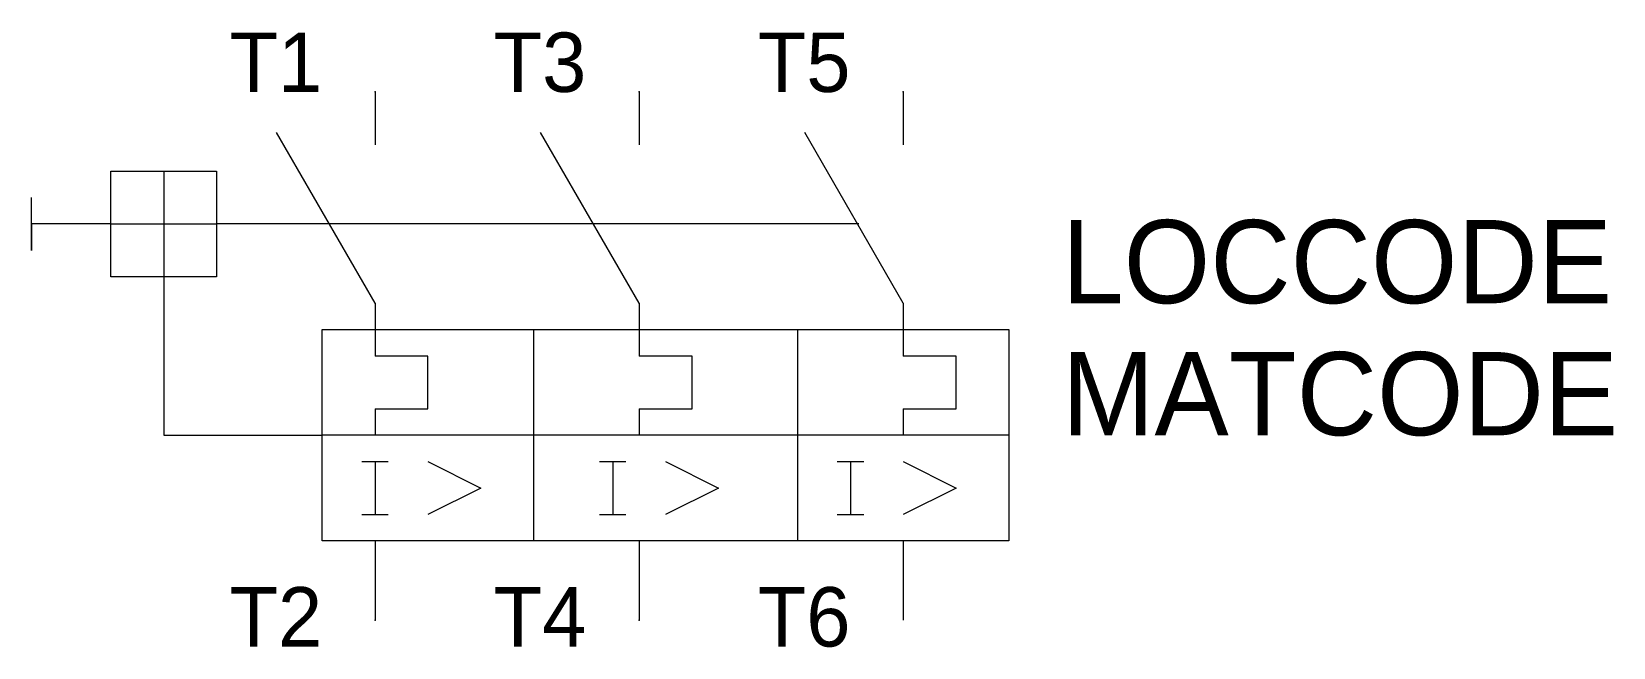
# Model space of a CAD drawing. Extents: x -13 to 46.9, y -16 to 7.3.
import ezdxf
from ezdxf.enums import TextEntityAlignment as Align

# ---------------------------------------------------------------- set-up
doc = ezdxf.new("R2010")
doc.units = 0
doc.linetypes.add('DASHED', pattern=[0])
doc.layers.get('0').update_dxf_attribs({"linetype": 'CONTINUOUS'})
for name, color, linetype in [('A', 7, 'CONTINUOUS'), ('C', 6, 'CONTINUOUS'), ('T2', 1, 'CONTINUOUS')]:
    doc.layers.add(name, color=color, linetype=linetype)

msp = doc.modelspace()

# ---------------------------------------------------------------- linework, layer by layer
at = {"color": 0}
for p, q in [((0, 5), (0, 3)), ((10, 5), (10, 3)), ((20, 5), (20, 3)), ((0, -3), (-3.732, 3.464)), ((10, -3), (6.268, 3.464)), ((20, -3), (16.268, 3.464)), ((0, -3), (0, -5)), ((10, -3), (10, -5)), ((20, -3), (20, -5))]:
    msp.add_line(p, q, dxfattribs=at)
at = {"color": 0, "linetype": 'CONTINUOUS'}
for p, q in [((-10, 2), (-6, 2)), ((-10, -2), (-10, 2)), ((-8, 2), (-8, -2)), ((-6, 2), (-6, -2)), ((-10, 0), (-6, 0)), ((-6, -2), (-10, -2)), ((-2, -4), (24, -4)), ((-2, -8), (-2, -4)), ((6, -4), (6, -8)), ((16, -4), (16, -8)), ((24, -4), (24, -8)), ((2, -5), (0, -5)), ((2, -7), (2, -5)), ((12, -5), (10, -5)), ((12, -7), (12, -5)), ((22, -5), (20, -5)), ((22, -7), (22, -5)), ((0, -7), (0, -8)), ((0, -7), (2, -7)), ((10, -7), (12, -7)), ((10, -7), (10, -8)), ((20, -7), (22, -7)), ((20, -7), (20, -8)), ((24, -8), (-2, -8)), ((-2, -12), (-2, -8)), ((6, -8), (6, -12)), ((16, -8), (16, -12)), ((24, -8), (24, -12)), ((24, -12), (-2, -12)), ((0, -12), (0, -15)), ((10, -12), (10, -15)), ((20, -12), (20, -15))]:
    msp.add_line(p, q, dxfattribs=at)
at = {"color": 0, "linetype": 'DASHED'}
for p, q in [((-13, -1), (-13, 1)), ((-10, 0), (-13, 0)), ((-13, 0), (-13, -1)), ((-1.683, 0), (-6, 0)), ((18.317, 0), (-1.683, 0)), ((-8, -2), (-8, -8)), ((-8, -8), (-2, -8)), ((-0.5, -9), (0, -9)), ((0, -9), (0, -11)), ((0, -9), (0.5, -9)), ((2, -9), (4, -10)), ((8.5, -9), (9, -9)), ((9, -9), (9.5, -9)), ((9, -9), (9, -11)), ((11, -9), (13, -10)), ((17.5, -9), (18, -9)), ((18, -9), (18.5, -9)), ((18, -9), (18, -11)), ((20, -9), (22, -10)), ((4, -10), (2, -11)), ((13, -10), (11, -11)), ((22, -10), (20, -11)), ((-0.5, -11), (0, -11)), ((0, -11), (0.5, -11)), ((8.5, -11), (9, -11)), ((9, -11), (9.5, -11)), ((17.5, -11), (18, -11)), ((18, -11), (18.5, -11))]:
    msp.add_line(p, q, dxfattribs=at)
at = {"layer": 'A', "color": 0, "linetype": 'DASHED'}
msp.add_point((-13, 0), dxfattribs=at)
at = {"layer": 'C', "color": 0, "linetype": 'DASHED'}
for p in [(0, 5), (0, -15)]:
    msp.add_point(p, dxfattribs=at)
at = {"layer": 'C', "color": 0}
for p in [(10, 5), (20, 5), (10, -15)]:
    msp.add_point(p, dxfattribs=at)

# ---------------------------------------------------------------- texts
at = {"color": 0, "linetype": 'CONTINUOUS'}
for tag, p in [('LOCCODE', (26, -3)), ('MATCODE', (26, -8))]:
    msp.add_attdef(tag, p, '', height=3.15, dxfattribs=at)
at = {"layer": 'T2', "color": 0, "linetype": 'CONTINUOUS'}
for tag, p in [('T1', (-2, 5)), ('T3', (8, 5)), ('T5', (18, 5)), ('T2', (-2, -16)), ('T4', (8, -16)), ('T6', (18, -16))]:
    msp.add_attdef(tag, text='', height=2.25, dxfattribs=at).set_placement(p, align=Align.RIGHT)

doc.saveas('drawing.dxf')
